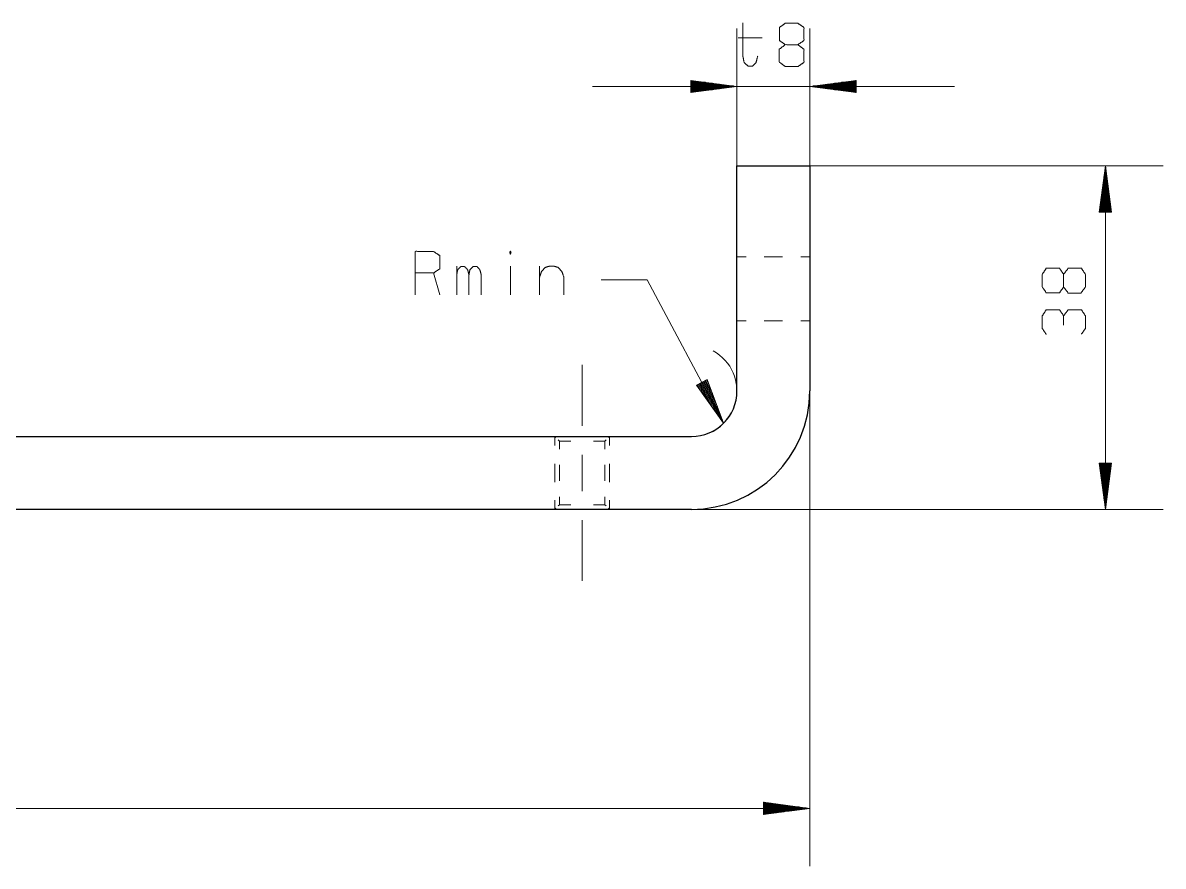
# Model space of a CAD drawing. Header units: millimetres. Extents: x 0 to 420, y 0 to 297.
# Drawn here: x 210 to 272.6, y 73.8 to 120.1 of the extents above; entities that cross this region are included whole.
import ezdxf

# ---------------------------------------------------------------- set-up
doc = ezdxf.new("R2010")
doc.units = ezdxf.units.MM
doc.layers.add('1', color=7, linetype='Continuous', true_color=0xffffff)

msp = doc.modelspace()

# ---------------------------------------------------------------- linework, layer by layer
at = {"layer": '1', "color": 13, "linetype": 'Continuous', "lineweight": 18}
for p, q in [((249.214, 112.287), (249.214, 119.82)), ((253.214, 112.287), (253.214, 119.82)), ((261.152, 116.645), (241.277, 116.645)), ((246.674, 116.979), (246.674, 116.311)), ((249.214, 116.645), (246.674, 116.979)), ((246.674, 116.975), (246.706, 116.975)), ((246.674, 116.975), (246.706, 116.975)), ((246.674, 116.924), (247.092, 116.924)), ((246.674, 116.874), (247.478, 116.874)), ((246.674, 116.823), (247.864, 116.823)), ((246.674, 116.772), (248.25, 116.772)), ((246.674, 116.721), (248.636, 116.721)), ((246.674, 116.67), (249.021, 116.67)), ((246.674, 116.311), (249.214, 116.645)), ((246.674, 116.62), (249.021, 116.62)), ((246.674, 116.569), (248.636, 116.569)), ((246.674, 116.518), (248.25, 116.518)), ((255.754, 116.979), (253.214, 116.645)), ((253.214, 116.645), (255.754, 116.311)), ((255.754, 116.67), (253.407, 116.67)), ((255.754, 116.62), (253.407, 116.62)), ((255.754, 116.721), (253.793, 116.721)), ((255.754, 116.569), (253.793, 116.569)), ((255.754, 116.772), (254.179, 116.772)), ((255.754, 116.518), (254.179, 116.518)), ((255.754, 116.823), (254.565, 116.823)), ((255.754, 116.874), (254.951, 116.874)), ((255.754, 116.924), (255.337, 116.924)), ((255.754, 116.975), (255.722, 116.975)), ((255.754, 116.975), (255.722, 116.975)), ((255.754, 116.311), (255.754, 116.979)), ((246.674, 116.467), (247.864, 116.467)), ((246.674, 116.416), (247.478, 116.416)), ((246.674, 116.366), (247.092, 116.366)), ((246.674, 116.315), (246.706, 116.315)), ((246.674, 116.315), (246.706, 116.315)), ((255.754, 116.467), (254.565, 116.467)), ((255.754, 116.416), (254.951, 116.416)), ((255.754, 116.366), (255.337, 116.366)), ((255.754, 116.315), (255.722, 116.315)), ((255.754, 116.315), (255.722, 116.315)), ((253.214, 112.287), (272.618, 112.287)), ((269.443, 112.287), (269.109, 109.747)), ((269.418, 109.747), (269.418, 112.094)), ((269.778, 109.747), (269.443, 112.287)), ((269.443, 112.287), (269.443, 93.43)), ((269.469, 109.747), (269.469, 112.094)), ((269.367, 109.747), (269.367, 111.708)), ((269.52, 109.747), (269.52, 111.708)), ((269.266, 109.747), (269.266, 110.936)), ((269.316, 109.747), (269.316, 111.322)), ((269.57, 109.747), (269.57, 111.322)), ((269.621, 109.747), (269.621, 110.936)), ((269.215, 109.747), (269.215, 110.55)), ((269.672, 109.747), (269.672, 110.55)), ((269.109, 109.747), (269.778, 109.747)), ((269.113, 109.747), (269.113, 109.779)), ((269.113, 109.747), (269.113, 109.779)), ((269.164, 109.747), (269.164, 110.164)), ((269.723, 109.747), (269.723, 110.164)), ((269.774, 109.747), (269.774, 109.779)), ((269.774, 109.747), (269.774, 109.779)), ((241.749, 106.021), (244.289, 106.021)), ((244.289, 106.021), (248.482, 98.162)), ((247.581, 100.56), (246.991, 100.245)), ((246.991, 100.245), (248.482, 98.162)), ((246.995, 100.247), (247.01, 100.219)), ((246.995, 100.247), (247.01, 100.219)), ((247.04, 100.271), (247.237, 99.903)), ((247.085, 100.295), (247.463, 99.586)), ((247.13, 100.319), (247.689, 99.27)), ((247.174, 100.343), (247.916, 98.953)), ((247.219, 100.367), (248.142, 98.637)), ((247.264, 100.391), (248.369, 98.32)), ((247.309, 100.415), (248.414, 98.344)), ((247.354, 100.439), (248.277, 98.708)), ((247.398, 100.463), (248.14, 99.073)), ((247.443, 100.486), (248.003, 99.437)), ((247.488, 100.51), (247.866, 99.801)), ((247.533, 100.534), (247.73, 100.166)), ((247.578, 100.558), (247.593, 100.53)), ((247.578, 100.558), (247.593, 100.53)), ((248.482, 98.162), (247.581, 100.56)), ((253.214, 99.93), (253.214, 73.845)), ((269.109, 95.97), (269.443, 93.43)), ((269.778, 95.97), (269.109, 95.97)), ((269.113, 95.97), (269.113, 95.938)), ((269.113, 95.97), (269.113, 95.938)), ((269.164, 95.97), (269.164, 95.552)), ((269.215, 95.97), (269.215, 95.166)), ((269.266, 95.97), (269.266, 94.78)), ((269.316, 95.97), (269.316, 94.394)), ((269.367, 95.97), (269.367, 94.008)), ((269.418, 95.97), (269.418, 93.622)), ((269.443, 93.43), (269.778, 95.97)), ((269.469, 95.97), (269.469, 93.622)), ((269.52, 95.97), (269.52, 94.008)), ((269.57, 95.97), (269.57, 94.394)), ((269.621, 95.97), (269.621, 94.78)), ((269.672, 95.97), (269.672, 95.166)), ((269.723, 95.97), (269.723, 95.552)), ((269.774, 95.97), (269.774, 95.938)), ((269.774, 95.97), (269.774, 95.938)), ((246.714, 93.43), (272.618, 93.43)), ((250.674, 77.354), (250.674, 76.686)), ((253.214, 77.02), (250.674, 77.354)), ((250.674, 77.35), (250.706, 77.35)), ((250.674, 77.35), (250.706, 77.35)), ((250.674, 77.299), (251.092, 77.299)), ((250.674, 77.249), (251.478, 77.249)), ((250.674, 77.198), (251.864, 77.198)), ((250.674, 77.147), (252.25, 77.147)), ((250.674, 77.096), (252.636, 77.096)), ((250.674, 77.045), (253.021, 77.045)), ((84.714, 77.02), (253.214, 77.02)), ((250.674, 76.686), (253.214, 77.02)), ((250.674, 76.995), (253.021, 76.995)), ((250.674, 76.944), (252.636, 76.944)), ((250.674, 76.893), (252.25, 76.893)), ((250.674, 76.842), (251.864, 76.842)), ((250.674, 76.791), (251.478, 76.791)), ((250.674, 76.741), (251.092, 76.741)), ((250.674, 76.69), (250.706, 76.69)), ((250.674, 76.69), (250.706, 76.69))]:
    msp.add_line(p, q, dxfattribs=at)
at = {"layer": '1', "color": 95, "linetype": 'Continuous', "lineweight": 18}
for p, q in [((249.273, 119.312), (250.599, 119.312)), ((233.826, 105.209), (233.826, 106.784)), ((236.774, 106.784), (236.774, 105.209)), ((238.379, 106.784), (238.379, 105.209)), ((232.893, 105.209), (232.557, 106.409))]:
    msp.add_line(p, q, dxfattribs=at)
at = {"layer": '1', "color": 30, "linetype": 'Continuous', "lineweight": 25}
for p, q in [((249.214, 99.93), (249.214, 112.287)), ((249.214, 112.287), (253.214, 112.287)), ((253.214, 112.287), (253.214, 99.93)), ((84.714, 97.43), (246.714, 97.43)), ((246.714, 93.43), (84.714, 93.43))]:
    msp.add_line(p, q, dxfattribs=at)
at = {"layer": '1', "color": 43, "linetype": 'Continuous', "lineweight": 18}
for p, q in [((249.714, 107.287), (249.214, 107.287)), ((251.714, 107.287), (250.714, 107.287)), ((253.214, 107.287), (252.714, 107.287)), ((249.214, 103.787), (249.714, 103.787)), ((250.714, 103.787), (251.714, 103.787)), ((252.714, 103.787), (253.214, 103.787)), ((239.214, 96.93), (239.214, 97.43)), ((239.214, 97.43), (239.277, 97.367)), ((239.402, 97.242), (239.464, 97.18)), ((239.464, 97.18), (239.464, 96.742)), ((241.964, 97.18), (242.027, 97.242)), ((241.964, 96.742), (241.964, 97.18)), ((242.152, 97.367), (242.214, 97.43)), ((242.214, 96.93), (242.214, 97.43)), ((239.214, 94.93), (239.214, 95.93)), ((239.464, 95.867), (239.464, 94.992)), ((241.964, 94.992), (241.964, 95.867)), ((242.214, 94.93), (242.214, 95.93)), ((239.214, 93.43), (239.214, 93.93)), ((239.464, 94.117), (239.464, 93.68)), ((241.964, 93.68), (241.964, 94.117)), ((242.214, 93.43), (242.214, 93.93)), ((239.277, 93.492), (239.214, 93.43)), ((239.464, 93.68), (239.402, 93.617)), ((242.027, 93.617), (241.964, 93.68)), ((242.214, 93.43), (242.152, 93.492))]:
    msp.add_line(p, q, dxfattribs=at)
at = {"layer": '1', "color": 252, "linetype": 'Continuous', "lineweight": 18}
msp.add_line((240.714, 94.426), (240.714, 96.433), dxfattribs=at)
at = {"layer": '1', "color": 13, "linetype": 'Continuous', "lineweight": 18}
msp.add_arc((246.714, 99.93), 2.5, 270, 61.37465, dxfattribs=at)
at = {"layer": '1', "color": 30, "linetype": 'Continuous', "lineweight": 25}
for radius in [2.5, 6.5]:
    msp.add_arc((246.714, 99.93), radius, 270, 0, dxfattribs=at)
at = {"layer": '1', "color": 95, "linetype": 'Continuous', "lineweight": 18}
for points, knots in [([(250.352, 118.312), (250.263, 117.962), (250.069, 117.762), (249.821, 117.762), (249.609, 117.962), (249.538, 118.312), (249.538, 120.137)], [0, 0, 0.107406, 0.190397, 0.264021, 0.350759, 0.457002, 1, 1]), ([(251.868, 118.937), (251.55, 119.162), (251.55, 119.887), (251.868, 120.112), (252.557, 120.112), (252.893, 119.887), (252.893, 119.162), (252.557, 118.937), (251.868, 118.937), (251.532, 118.687), (251.532, 117.987), (251.868, 117.737), (252.557, 117.737), (252.893, 117.962), (252.893, 118.687), (252.557, 118.937)], [0, 0, 0.047574, 0.136085, 0.18366, 0.267815, 0.317167, 0.405678, 0.455029, 0.539184, 0.590297, 0.675756, 0.726869, 0.811025, 0.860376, 0.948887, 1, 1]), ([(231.55, 105.209), (231.55, 107.584), (232.557, 107.584), (232.893, 107.359), (232.893, 106.634), (232.557, 106.409), (231.55, 106.409)], [0, 0, 0.400952, 0.571033, 0.639278, 0.761674, 0.829918, 1, 1]), ([(236.774, 107.434), (236.81, 107.534), (236.774, 107.609), (236.739, 107.534), (236.774, 107.434)], [0, 0, 0.280616, 0.5, 0.719384, 1, 1]), ([(233.826, 106.309), (233.879, 106.584), (234.056, 106.759), (234.25, 106.759), (234.427, 106.584), (234.498, 106.309), (234.498, 105.209)], [0, 0, 0.118878, 0.224458, 0.306986, 0.412566, 0.53309, 1, 1]), ([(234.498, 106.309), (234.551, 106.584), (234.728, 106.759), (234.94, 106.759), (235.099, 106.584), (235.169, 106.309), (235.169, 105.209)], [0, 0, 0.118604, 0.223941, 0.313763, 0.41392, 0.534166, 1, 1]), ([(238.379, 106.184), (238.485, 106.484), (238.68, 106.709), (238.927, 106.784), (239.157, 106.784), (239.404, 106.709), (239.599, 106.484), (239.705, 106.184), (239.705, 105.209)], [0, 0, 0.107753, 0.208452, 0.296011, 0.373821, 0.46138, 0.562079, 0.66983, 1, 1]), ([(267.151, 105.64), (266.926, 105.322), (266.201, 105.322), (265.976, 105.64), (265.976, 106.329), (266.201, 106.665), (266.926, 106.665), (267.151, 106.329), (267.151, 105.64), (267.401, 105.304), (268.101, 105.304), (268.351, 105.64), (268.351, 106.329), (268.126, 106.665), (267.401, 106.665), (267.151, 106.329)], [0, 0, 0.047573, 0.136085, 0.183658, 0.267815, 0.317165, 0.405677, 0.455027, 0.539184, 0.590297, 0.675755, 0.726868, 0.811025, 0.860376, 0.948887, 1, 1]), ([(267.151, 104.053), (266.926, 104.388), (266.201, 104.388), (265.976, 104.053), (265.976, 103.363), (266.201, 103.028)], [0, 0, 0.153875, 0.429853, 0.583728, 0.846125, 1, 1]), ([(268.126, 103.045), (268.351, 103.363), (268.351, 104.053), (268.126, 104.388), (267.401, 104.388), (267.151, 104.053), (267.151, 103.54)], [0, 0, 0.124121, 0.343688, 0.472446, 0.703377, 0.836734, 1, 1])]:
    msp.add_open_spline(points, degree=1, knots=knots, dxfattribs=at)
at = {"layer": '1', "color": 252, "linetype": 'Continuous', "lineweight": 18}
for points, knots in [([(240.714, 98.02), (240.714, 99.767), (240.714, 101.355)], [0, 0, 0.523873, 1, 1]), ([(240.714, 89.505), (240.714, 91.092), (240.714, 92.839)], [0, 0, 0.476127, 1, 1])]:
    msp.add_open_spline(points, degree=1, knots=knots, dxfattribs=at)
at = {"layer": '1', "color": 43, "linetype": 'Continuous', "lineweight": 18}
for points, knots in [([(239.464, 97.18), (239.588, 97.18), (240.089, 97.18)], [0, 0, 0.198042, 1, 1]), ([(241.339, 97.18), (241.494, 97.18), (241.964, 97.18)], [0, 0, 0.246982, 1, 1]), ([(240.089, 93.68), (239.935, 93.68), (239.464, 93.68)], [0, 0, 0.24699, 1, 1]), ([(241.964, 93.68), (241.841, 93.68), (241.339, 93.68)], [0, 0, 0.198069, 1, 1])]:
    msp.add_open_spline(points, degree=1, knots=knots, dxfattribs=at)

doc.saveas('drawing.dxf')
